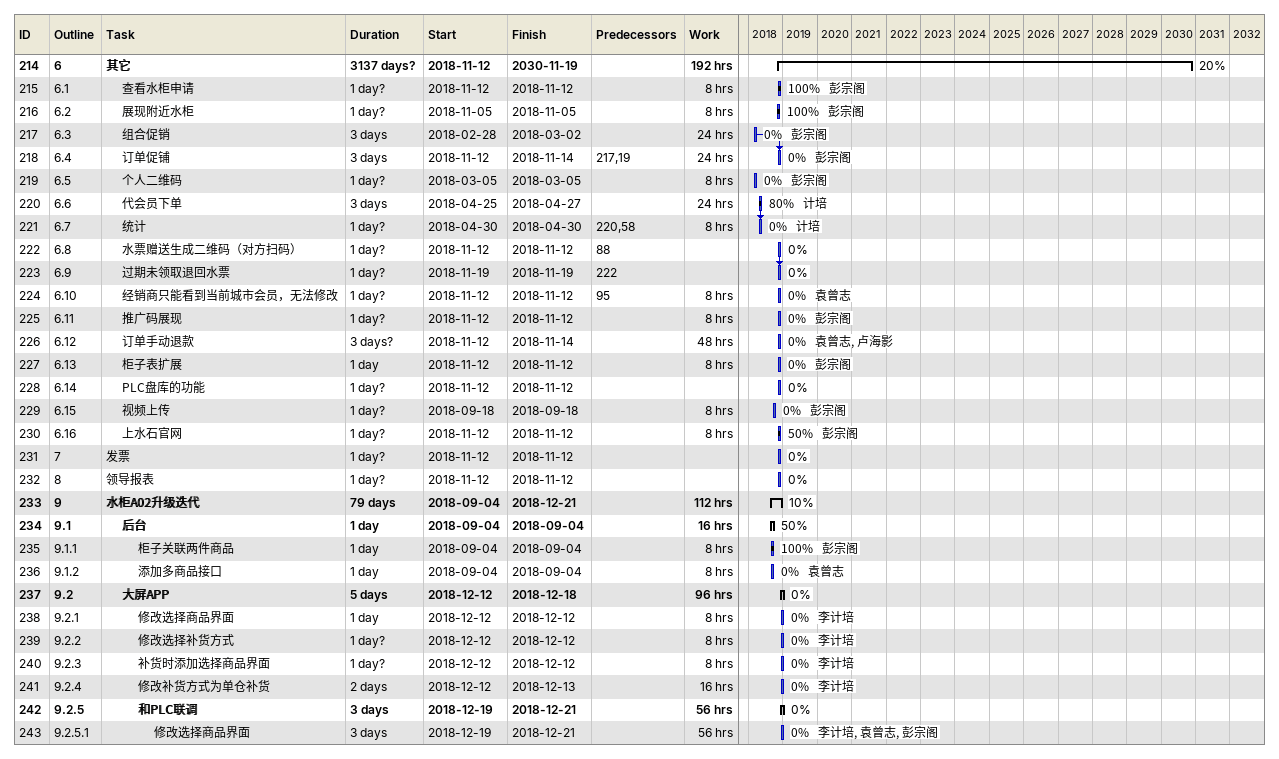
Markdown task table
| ID | WBS | Task | Duration | Start | Finish | Predecessors | Resources | % complete | Work (h) |
|---|---|---|---|---|---|---|---|---|---|
| 214 | 6 | **其它** | 3137d? | 2018-11-12 | 2030-11-19 |  |  | 20 | 192 |
| 215 | 6.1 | 查看水柜申请 | 1d? | 2018-11-12 | 2018-11-12 |  | 彭宗阁 | 100 | 8 |
| 216 | 6.2 | 展现附近水柜 | 1d? | 2018-11-05 | 2018-11-05 |  | 彭宗阁 | 100 | 8 |
| 217 | 6.3 | 组合促销 | 3d | 2018-02-28 | 2018-03-02 |  | 彭宗阁 | 0 | 24 |
| 218 | 6.4 | 订单促铺 | 3d | 2018-11-12 | 2018-11-14 | 217, 19 | 彭宗阁 | 0 | 24 |
| 219 | 6.5 | 个人二维码 | 1d? | 2018-03-05 | 2018-03-05 |  | 彭宗阁 | 0 | 8 |
| 220 | 6.6 | 代会员下单 | 3d | 2018-04-25 | 2018-04-27 |  | 计培 | 80 | 24 |
| 221 | 6.7 | 统计 | 1d? | 2018-04-30 | 2018-04-30 | 220, 58 | 计培 | 0 | 8 |
| 222 | 6.8 | 水票赠送生成二维码（对方扫码） | 1d? | 2018-11-12 | 2018-11-12 | 88 |  | 0 |  |
| 223 | 6.9 | 过期未领取退回水票 | 1d? | 2018-11-19 | 2018-11-19 | 222 |  | 0 |  |
| 224 | 6.10 | 经销商只能看到当前城市会员，无法修改 | 1d? | 2018-11-12 | 2018-11-12 | 95 | 袁曾志 | 0 | 8 |
| 225 | 6.11 | 推广码展现 | 1d? | 2018-11-12 | 2018-11-12 |  | 彭宗阁 | 0 | 8 |
| 226 | 6.12 | 订单手动退款 | 3d? | 2018-11-12 | 2018-11-14 |  | 袁曾志, 卢海影 | 0 | 48 |
| 227 | 6.13 | 柜子表扩展 | 1d | 2018-11-12 | 2018-11-12 |  | 彭宗阁 | 0 | 8 |
| 228 | 6.14 | PLC盘库的功能 | 1d? | 2018-11-12 | 2018-11-12 |  |  | 0 |  |
| 229 | 6.15 | 视频上传 | 1d? | 2018-09-18 | 2018-09-18 |  | 彭宗阁 | 0 | 8 |
| 230 | 6.16 | 上水石官网 | 1d? | 2018-11-12 | 2018-11-12 |  | 彭宗阁 | 50 | 8 |
| 231 | 7 | 发票 | 1d? | 2018-11-12 | 2018-11-12 |  |  | 0 |  |
| 232 | 8 | 领导报表 | 1d? | 2018-11-12 | 2018-11-12 |  |  | 0 |  |
| 233 | 9 | **水柜A02升级迭代** | 79d | 2018-09-04 | 2018-12-21 |  |  | 10 | 112 |
| 234 | 9.1 | **后台** | 1d | 2018-09-04 | 2018-09-04 |  |  | 50 | 16 |
| 235 | 9.1.1 | 柜子关联两件商品 | 1d | 2018-09-04 | 2018-09-04 |  | 彭宗阁 | 100 | 8 |
| 236 | 9.1.2 | 添加多商品接口 | 1d | 2018-09-04 | 2018-09-04 |  | 袁曾志 | 0 | 8 |
| 237 | 9.2 | **大屏APP** | 5d | 2018-12-12 | 2018-12-18 |  |  | 0 | 96 |
| 238 | 9.2.1 | 修改选择商品界面 | 1d | 2018-12-12 | 2018-12-12 |  | 李计培 | 0 | 8 |
| 239 | 9.2.2 | 修改选择补货方式 | 1d? | 2018-12-12 | 2018-12-12 |  | 李计培 | 0 | 8 |
| 240 | 9.2.3 | 补货时添加选择商品界面 | 1d? | 2018-12-12 | 2018-12-12 |  | 李计培 | 0 | 8 |
| 241 | 9.2.4 | 修改补货方式为单仓补货 | 2d | 2018-12-12 | 2018-12-13 |  | 李计培 | 0 | 16 |
| 242 | 9.2.5 | **和PLC联调** | 3d | 2018-12-19 | 2018-12-21 |  |  | 0 | 56 |
| 243 | 9.2.5.1 | 修改选择商品界面 | 3d | 2018-12-19 | 2018-12-21 |  | 李计培, 袁曾志, 彭宗阁 | 0 | 56 |
